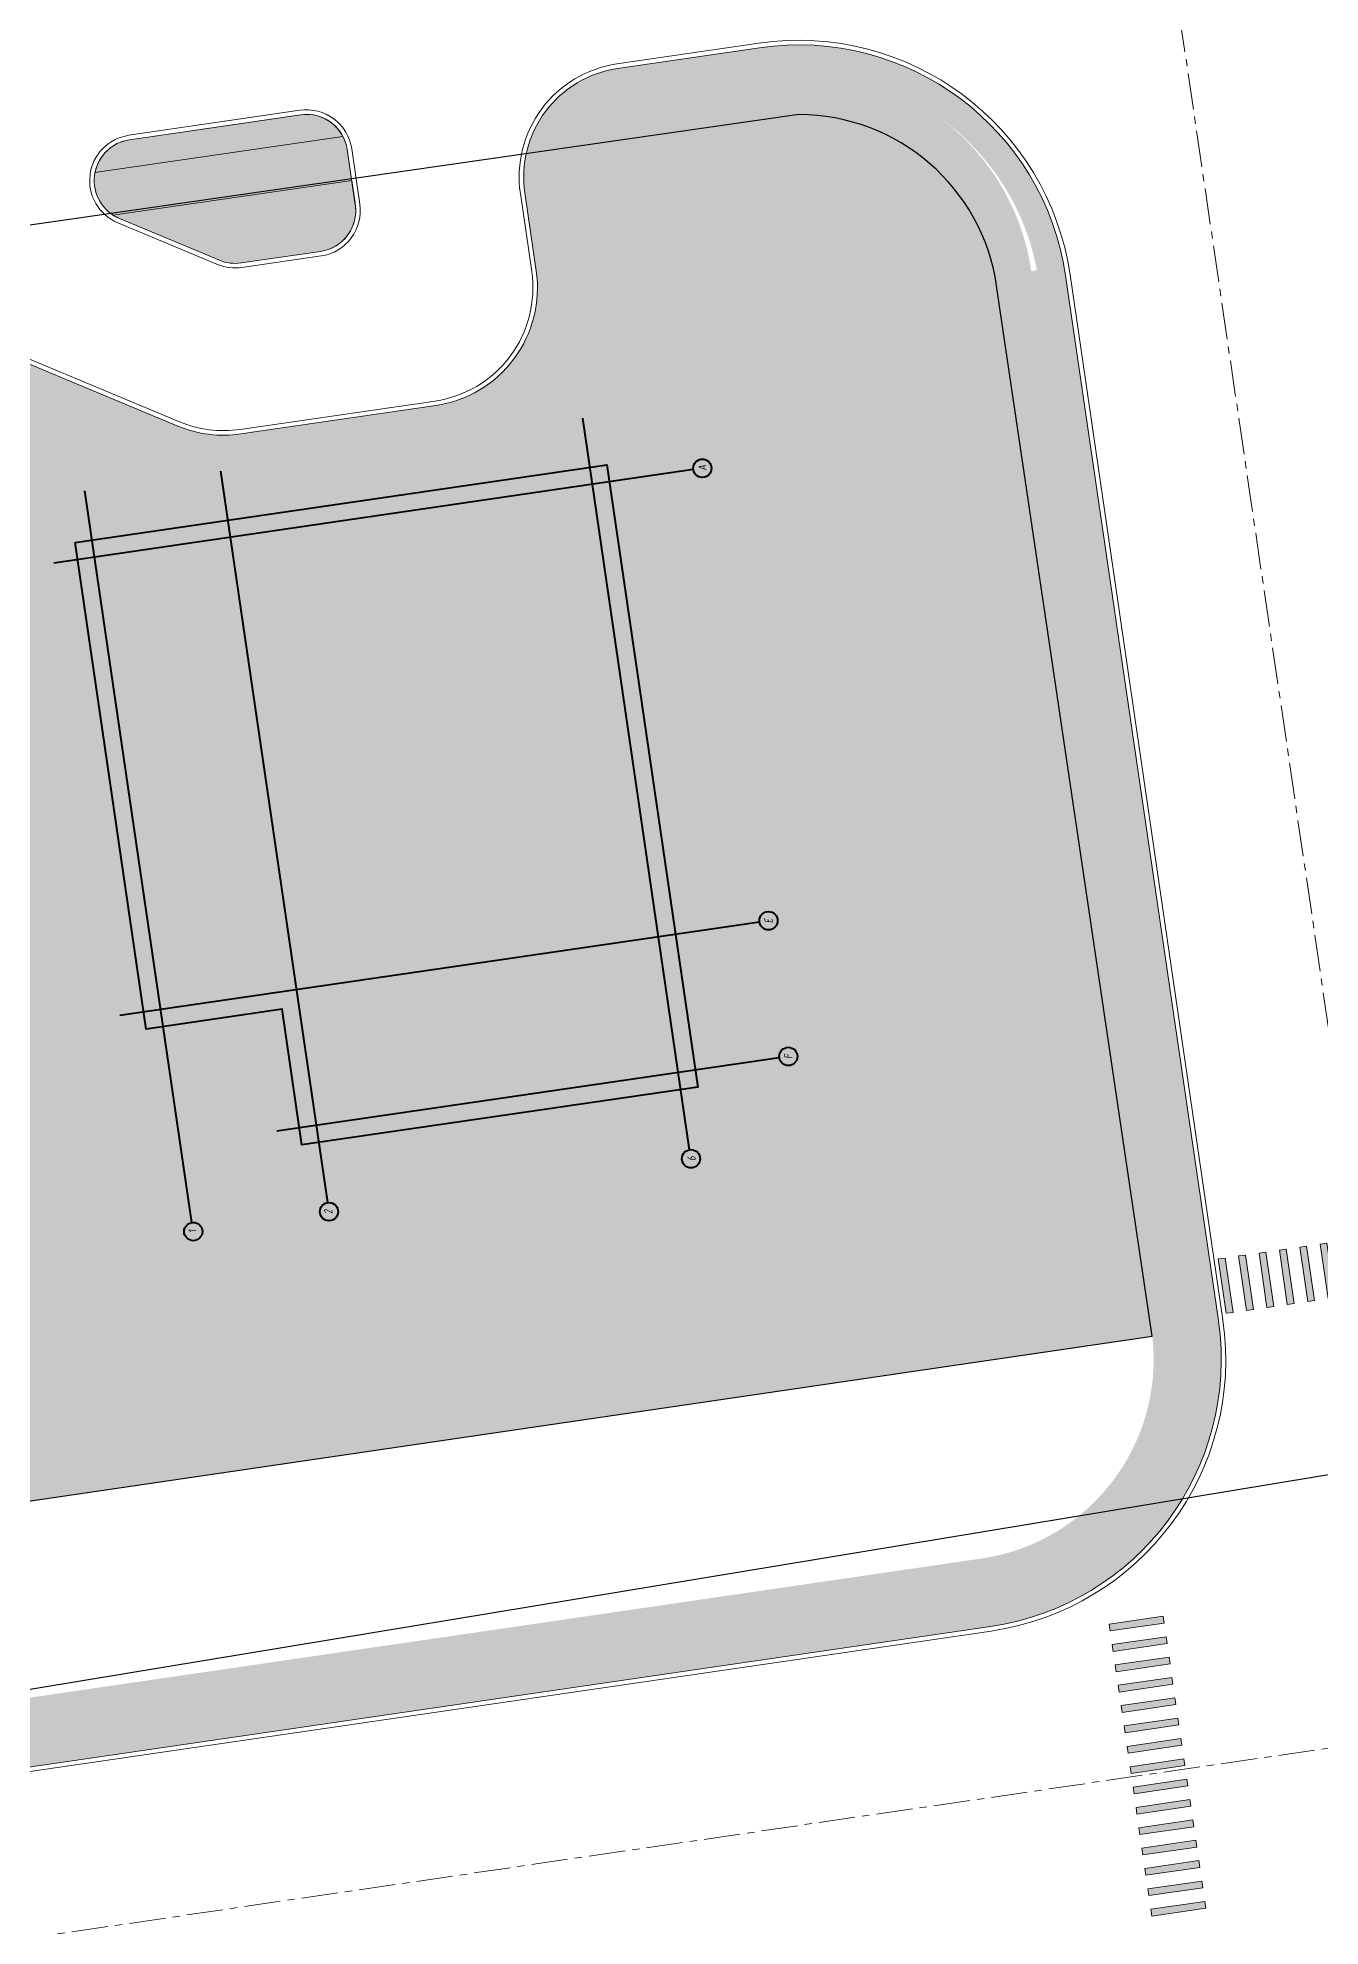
# Model space of a CAD drawing. Header units: metres. Extents: x 2 to 659295185, y -28 to 1124222152.
# Drawn here: x 656754.8 to 656810.8, y 1124377.1 to 1124459.7 of the extents above; entities that cross this region are included whole.
import ezdxf

# ---------------------------------------------------------------- set-up
doc = ezdxf.new("R2010")
doc.units = ezdxf.units.M
doc.header["$MEASUREMENT"] = 0
doc.linetypes.add('CENTER', pattern=[50.8, 31.75, -6.35, 6.35, -6.35])
for name, color, linetype, lineweight in [("a''brocal", 220, 'CONTINUOUS', 15), ('Ambulatorio', 7, 'CONTINUOUS', 40), ('area verde', 76, 'CONTINUOUS', 13), ('eje vial', 1, 'CENTER', 15), ('paso peatonal', 252, 'CONTINUOUS', 5)]:
    doc.layers.add(name, color=color, linetype=linetype, lineweight=lineweight)
doc.layers.add('AREA ACERA', color=7, linetype='CONTINUOUS', lineweight=15, true_color=0xfbe193)
doc.layers.add('CANAL', color=5, linetype='CONTINUOUS')
doc.layers.add('Parcelas', color=140, linetype='CONTINUOUS')
doc.styles.add('100', font='txt.shx', dxfattribs={"width": 0.8, "oblique": 15, "height": 250})
doc.linetypes.add('FENCELINE2', pattern='A,0.25,-0.1,[132,ltypeshp.shx,S=0.1,R=0,X=-0.1,Y=0],-0.1,1', length=1.45)

# ---------------------------------------------------------------- blocks, each defined once
blk = doc.blocks.new('wq')
at = {"layer": 'Ambulatorio'}
blk.add_hatch(color=9, dxfattribs=at).paths.add_polyline_path([(-25889.419, 7334.395), (-25889.419, 7310.895), (-25916.919, 7310.895), (-25916.919, 7328.395), (-25910.919, 7328.395), (-25910.919, 7334.395)])
at = {"layer": 'Ambulatorio', "ltscale": 70}
for p, q in [((-25910.169, 7307.185), (-25910.169, 7335.452)), ((-25890.169, 7307.185), (-25890.169, 7335.452)), ((-25919.581, 7333.645), (-25887.243, 7333.645)), ((-25916.169, 7307.185), (-25916.169, 7329.389)), ((-25919.581, 7327.645), (-25887.243, 7327.645)), ((-25919.581, 7311.645), (-25887.243, 7311.646))]:
    blk.add_line(p, q, dxfattribs=at)
at = {"layer": 'Ambulatorio'}
blk.add_lwpolyline([(-25889.419, 7334.395), (-25889.419, 7310.895), (-25916.919, 7310.895), (-25916.919, 7328.395), (-25910.919, 7328.395), (-25910.919, 7334.395)], close=True, dxfattribs=at)
at = {"layer": 'Ambulatorio', "linetype": 'Continuous'}
for centre in [(-25919.981, 7333.645), (-25919.981, 7327.645), (-25919.981, 7311.645)]:
    blk.add_circle(centre, 0.4, dxfattribs=at)
at = {"layer": 'Ambulatorio', "linetype": 'Continuous', "ltscale": 0.01}
for centre in [(-25916.169, 7306.785), (-25910.169, 7306.785), (-25890.169, 7306.785)]:
    blk.add_circle(centre, 0.4, dxfattribs=at)
at = {"layer": 'Ambulatorio', "lineweight": 25, "style": '100', "oblique": 15, "width": 0.8}
for s, p in [('1', (-25920.062, 7333.499)), ('2', (-25920.105, 7327.499)), ('F', (-25916.302, 7306.603)), ('E', (-25910.302, 7306.603)), ('A', (-25890.302, 7306.603))]:
    blk.add_text(s, height=0.35, dxfattribs=at).set_placement(p)
blk.add_text('6', height=0.35, rotation=0.00126, dxfattribs=at).set_placement((-25920.105, 7311.441))
blk = doc.blocks.new('A$C4697039A')
at = {"layer": 'paso peatonal', "linetype": 'Continuous'}
for points in [[(-0.035, 0.242), (-2.391, -0.102), (-2.348, -0.399), (0.008, -0.055)], [(0.095, -0.648), (-2.261, -0.993), (-2.217, -1.29), (0.138, -0.945)], [(0.225, -1.539), (-2.131, -1.883), (-2.087, -2.18), (0.268, -1.836)], [(0.355, -2.429), (-2, -2.774), (-1.957, -3.071), (0.399, -2.726)], [(0.485, -3.32), (-1.87, -3.664), (-1.827, -3.961), (0.529, -3.617)], [(0.616, -4.21), (-1.74, -4.555), (-1.697, -4.852), (0.659, -4.507)], [(0.746, -5.101), (-1.61, -5.445), (-1.566, -5.742), (0.789, -5.398)], [(0.876, -5.991), (-1.48, -6.336), (-1.436, -6.633), (0.919, -6.288)], [(1.006, -6.882), (-1.349, -7.226), (-1.306, -7.523), (1.05, -7.179)], [(1.136, -7.772), (-1.219, -8.117), (-1.176, -8.414), (1.18, -8.069)], [(1.267, -8.663), (-1.089, -9.007), (-1.046, -9.304), (1.31, -8.96)], [(1.397, -9.553), (-0.959, -9.898), (-0.915, -10.195), (1.44, -9.85)], [(1.527, -10.444), (-0.829, -10.788), (-0.785, -11.085), (1.57, -10.741)], [(1.657, -11.335), (-0.698, -11.679), (-0.655, -11.976), (1.701, -11.631)], [(1.787, -12.225), (-0.568, -12.569), (-0.525, -12.866), (1.831, -12.522)]]:
    blk.add_hatch(color=256, dxfattribs=at).paths.add_polyline_path(points)
at = {"layer": 'paso peatonal', "linetype": 'Continuous', "flags": 128}
for points in [[(-0.035, 0.242), (-2.391, -0.102), (-2.348, -0.399), (0.008, -0.055), (-0.035, 0.242)], [(0.095, -0.648), (-2.261, -0.993), (-2.217, -1.29), (0.138, -0.945), (0.095, -0.648)], [(0.225, -1.539), (-2.131, -1.883), (-2.087, -2.18), (0.268, -1.836), (0.225, -1.539)], [(0.355, -2.429), (-2, -2.774), (-1.957, -3.071), (0.399, -2.726), (0.355, -2.429)], [(0.485, -3.32), (-1.87, -3.664), (-1.827, -3.961), (0.529, -3.617), (0.485, -3.32)], [(0.616, -4.21), (-1.74, -4.555), (-1.697, -4.852), (0.659, -4.507), (0.616, -4.21)], [(0.746, -5.101), (-1.61, -5.445), (-1.566, -5.742), (0.789, -5.398), (0.746, -5.101)], [(0.876, -5.991), (-1.48, -6.336), (-1.436, -6.633), (0.919, -6.288), (0.876, -5.991)], [(1.006, -6.882), (-1.349, -7.226), (-1.306, -7.523), (1.05, -7.179), (1.006, -6.882)], [(1.136, -7.772), (-1.219, -8.117), (-1.176, -8.414), (1.18, -8.069), (1.136, -7.772)], [(1.267, -8.663), (-1.089, -9.007), (-1.046, -9.304), (1.31, -8.96), (1.267, -8.663)], [(1.397, -9.553), (-0.959, -9.898), (-0.915, -10.195), (1.44, -9.85), (1.397, -9.553)], [(1.527, -10.444), (-0.829, -10.788), (-0.785, -11.085), (1.57, -10.741), (1.527, -10.444)], [(1.657, -11.335), (-0.698, -11.679), (-0.655, -11.976), (1.701, -11.631), (1.657, -11.335)], [(1.787, -12.225), (-0.568, -12.569), (-0.525, -12.866), (1.831, -12.522), (1.787, -12.225)]]:
    blk.add_lwpolyline(points, dxfattribs=at)
blk = doc.blocks.new('A$C44415FC2')
at = {"layer": 'paso peatonal', "linetype": 'Continuous'}
for points in [[(6.531, 0.955), (6.183, 3.33), (5.886, 3.289), (6.234, 0.911)], [(7.421, 1.085), (7.074, 3.461), (6.777, 3.419), (7.124, 1.042)], [(8.312, 1.215), (7.964, 3.591), (7.667, 3.549), (8.015, 1.172)], [(9.202, 1.345), (8.855, 3.721), (8.558, 3.679), (8.905, 1.302)], [(10.093, 1.476), (9.745, 3.851), (9.448, 3.81), (9.796, 1.432)], [(10.983, 1.606), (10.636, 3.981), (10.339, 3.94), (10.686, 1.562)], [(11.874, 1.736), (11.526, 4.112), (11.229, 4.07), (11.577, 1.693)], [(1.187, 0.174), (0.84, 2.549), (0.543, 2.508), (0.891, 0.13)], [(2.078, 0.304), (1.731, 2.679), (1.433, 2.638), (1.781, 0.26)], [(2.968, 0.434), (2.621, 2.81), (2.324, 2.768), (2.672, 0.391)], [(3.859, 0.564), (3.512, 2.94), (3.215, 2.898), (3.562, 0.521)], [(4.749, 0.696), (4.402, 3.072), (4.105, 3.03), (4.452, 0.653)], [(5.64, 0.826), (5.292, 3.202), (4.995, 3.16), (5.343, 0.783)], [(0.297, 0.043), (-0.05, 2.419), (-0.348, 2.377), (0, 0)]]:
    blk.add_hatch(color=256, dxfattribs=at).paths.add_polyline_path(points)
at = {"layer": 'paso peatonal', "linetype": 'Continuous', "flags": 128}
for points in [[(6.531, 0.955), (6.183, 3.33), (5.886, 3.289), (6.234, 0.911), (6.531, 0.955)], [(7.421, 1.085), (7.074, 3.461), (6.777, 3.419), (7.124, 1.042), (7.421, 1.085)], [(8.312, 1.215), (7.964, 3.591), (7.667, 3.549), (8.015, 1.172), (8.312, 1.215)], [(9.202, 1.345), (8.855, 3.721), (8.558, 3.679), (8.905, 1.302), (9.202, 1.345)], [(10.093, 1.476), (9.745, 3.851), (9.448, 3.81), (9.796, 1.432), (10.093, 1.476)], [(10.983, 1.606), (10.636, 3.981), (10.339, 3.94), (10.686, 1.562), (10.983, 1.606)], [(11.874, 1.736), (11.526, 4.112), (11.229, 4.07), (11.577, 1.693), (11.874, 1.736)], [(1.187, 0.174), (0.84, 2.549), (0.543, 2.508), (0.891, 0.13), (1.187, 0.174)], [(2.078, 0.304), (1.731, 2.679), (1.433, 2.638), (1.781, 0.26), (2.078, 0.304)], [(2.968, 0.434), (2.621, 2.81), (2.324, 2.768), (2.672, 0.391), (2.968, 0.434)], [(3.859, 0.564), (3.512, 2.94), (3.215, 2.898), (3.562, 0.521), (3.859, 0.564)], [(4.749, 0.696), (4.402, 3.072), (4.105, 3.03), (4.452, 0.653), (4.749, 0.696)], [(5.64, 0.826), (5.292, 3.202), (4.995, 3.16), (5.343, 0.783), (5.64, 0.826)], [(0.297, 0.043), (-0.05, 2.419), (-0.348, 2.377), (0, 0), (0.297, 0.043)]]:
    blk.add_lwpolyline(points, dxfattribs=at)

msp = doc.modelspace()

# ---------------------------------------------------------------- hatches: boundary and pattern name
at = {"layer": 'AREA ACERA'}
h = msp.add_hatch(color=256, dxfattribs=at)
h.dxf.hatch_style = 1
edge = h.paths.add_edge_path()
edge.add_line((656798.208, 1124449.4474), (656799.6419, 1124449.657))
edge.add_line((656799.6419, 1124449.657), (656799.7083, 1124449.2525))
edge.add_line((656799.7083, 1124449.2525), (656800.0829, 1124446.6896))
edge.add_line((656800.0829, 1124446.6896), (656798.8956, 1124446.516))
edge.add_line((656798.8956, 1124446.516), (656804.7688, 1124406.3422))
edge.add_line((656804.7688, 1124406.3422), (656805.9562, 1124406.5158))
edge.add_line((656805.9562, 1124406.5158), (656806.3901, 1124403.5478))
edge.add_line((656806.3901, 1124403.5478), (656805.2027, 1124403.3742))
edge.add_arc((656794.7142, 1124401.8408), 10.6, -38.570486, 8.317476, ccw=False)
edge.add_line((656803.0017, 1124395.232), (656803.2298, 1124393.6723))
edge.add_arc((656794.7142, 1124401.8408), 11.8, 304.382899, 316.191508, ccw=False)
edge.add_line((656801.3779, 1124392.1025), (656737.2554, 1124382.7279))
edge.add_arc((656739.2976, 1124384.6435), 2.8, 188.317629, 223.167533, ccw=False)
edge.add_line((656736.527, 1124384.2384), (656736.4982, 1124384.4356))
edge.add_line((656736.4982, 1124384.4356), (656796.0311, 1124393.1399))
edge.add_arc((656794.758, 1124401.8475), 8.8001, 278.31832, 366.289258)
edge.add_line((656803.5051, 1124402.8115), (656796.6896, 1124448.8268))
edge.add_arc((656788.0337, 1124447.5448), 8.7504, 8.425018, 89.97848)
edge.add_line((656788.037, 1124456.2952), (656776.1169, 1124454.5813))
edge.add_arc((656780.8077, 1124453.5634), 4.8, 139.726386, 167.756396, ccw=False)
edge.add_line((656777.1455, 1124456.6663), (656783.5746, 1124457.6063))
edge.add_line((656783.5746, 1124457.6063), (656783.401, 1124458.7935))
edge.add_line((656783.401, 1124458.7935), (656786.3694, 1124459.2274))
edge.add_line((656786.3694, 1124459.2274), (656786.543, 1124458.04))
edge.add_arc((656788.1347, 1124447.9864), 10.1788, 8.252229, 98.996097, ccw=False)
h = msp.add_hatch(color=256, dxfattribs=at)
h.dxf.hatch_style = 1
h.paths.add_polyline_path([(656762.8538, 1124440.3929), (656762.8026, 1124440.3854), (656763.0709, 1124438.5502), (656763.1217, 1124438.5577)], flags=17)
h.paths.add_polyline_path([(656762.8026, 1124440.3854), (656756.8657, 1124439.5173), (656757.134, 1124437.6823), (656763.0709, 1124438.5502)], flags=17)
h.paths.add_polyline_path([(656756.8657, 1124439.5173), (656749.8184, 1124438.4869), (656750.7812, 1124431.9024), (656757.0863, 1124432.8242), (656756.3919, 1124437.5738), (656757.134, 1124437.6823)], flags=17)
h.paths.add_polyline_path([(656760.2441, 1124416.4084), (656759.502, 1124416.3), (656759.3935, 1124417.0421), (656758.7998, 1124416.9553), (656758.9951, 1124415.6195), (656760.3309, 1124415.8148)], flags=17)
h.paths.add_polyline_path([(656765.4389, 1124417.1679), (656760.2441, 1124416.4084), (656760.3309, 1124415.8148), (656764.932, 1124416.4874), (656765.6047, 1124411.8863), (656766.1984, 1124411.9731)], flags=17)
h.paths.add_polyline_path([(656767.049, 1124411.3395), (656766.3069, 1124411.231), (656766.1984, 1124411.9731), (656765.6047, 1124411.8863), (656765.8, 1124410.5505), (656767.1358, 1124410.7458)], flags=17)
h.paths.add_polyline_path([(656782.8807, 1124413.654), (656767.049, 1124411.3395), (656767.1358, 1124410.7458), (656782.9675, 1124413.0603)], flags=17)
h.paths.add_polyline_path([(656784.1089, 1124414.5916), (656783.5143, 1124414.5046), (656783.6228, 1124413.7625), (656782.8807, 1124413.654), (656782.9675, 1124413.0603), (656784.3033, 1124413.2556)], flags=17)
h.paths.add_polyline_path([(656783.2453, 1124420.5291), (656782.6464, 1124420.4415), (656783.5143, 1124414.5046), (656784.1089, 1124414.5916)], flags=17)
h.paths.add_polyline_path([(656780.3664, 1124440.3208), (656779.7532, 1124440.2312), (656782.6464, 1124420.4415), (656783.2453, 1124420.5291)], flags=17)
h.paths.add_polyline_path([(656803.4083, 1124402.8587), (656803.4962, 1124402.8716), (656796.6908, 1124448.8186)])
edge = h.paths.add_edge_path()
edge.add_line((656736.4674, 1124393.0209), (656756.0475, 1124395.8855))
edge.add_line((656756.0475, 1124395.8855), (656751.0416, 1124430.1213))
edge.add_line((656751.0416, 1124430.1213), (656756.7529, 1124430.9564))
edge.add_line((656756.7529, 1124430.9564), (656758.7998, 1124416.9553))
edge.add_line((656758.7998, 1124416.9553), (656759.3935, 1124417.0421))
edge.add_line((656759.3935, 1124417.0421), (656757.0863, 1124432.8242))
edge.add_line((656757.0863, 1124432.8242), (656750.7812, 1124431.9024))
edge.add_line((656750.7812, 1124431.9024), (656749.8184, 1124438.4869))
edge.add_line((656749.8184, 1124438.4869), (656762.8538, 1124440.3929))
edge.add_line((656762.8538, 1124440.3929), (656763.1217, 1124438.5577))
edge.add_line((656763.1217, 1124438.5577), (656779.6447, 1124440.9733))
edge.add_line((656779.6447, 1124440.9733), (656779.7532, 1124440.2312))
edge.add_line((656779.7532, 1124440.2312), (656780.3664, 1124440.3208))
edge.add_line((656780.3664, 1124440.3208), (656778.3916, 1124453.8964))
edge.add_arc((656779.3812, 1124454.0404), 1, 98.181703, 188.276246, ccw=False)
edge.add_line((656779.2389, 1124455.0302), (656776.1169, 1124454.5813))
edge.add_arc((656780.8077, 1124453.5634), 4.8, 167.756396, 188.317245)
edge.add_line((656776.0582, 1124452.8691), (656776.5553, 1124449.4688))
edge.add_arc((656771.41, 1124448.7166), 5.2, -81.694402, 8.317245, ccw=False)
edge.add_line((656772.1612, 1124443.5711), (656763.634, 1124442.3263))
edge.add_arc((656762.8828, 1124447.4718), 5.2, 247.344272, 278.305598, ccw=False)
edge.add_line((656760.8798, 1124442.673), (656750.8218, 1124446.8712))
edge.add_arc((656748.9729, 1124442.4416), 4.8, 67.344272, 98.318767)
edge.add_line((656748.2785, 1124447.1911), (656742.6032, 1124446.3613))
edge.add_arc((656742.719, 1124445.5697), 0.8, 98.318767, 188.317243)
edge.add_line((656741.9274, 1124445.454), (656741.984, 1124445.0665))
edge.add_line((656741.984, 1124445.0665), (656746.9315, 1124445.7899))
edge.add_line((656746.9315, 1124445.7899), (656749.1259, 1124430.782))
edge.add_line((656749.1259, 1124430.782), (656749.1259, 1124430.782))
edge.add_line((656749.1259, 1124430.782), (656753.8617, 1124398.3939))
edge.add_line((656753.8617, 1124398.3939), (656748.9144, 1124397.6705))
edge.add_line((656748.9144, 1124397.6705), (656749.2761, 1124395.1969))
edge.add_line((656749.2761, 1124395.1969), (656742.9432, 1124394.2709))
edge.add_line((656742.9432, 1124394.2709), (656742.5816, 1124396.7446))
edge.add_line((656742.5816, 1124396.7446), (656737.6342, 1124396.0213))
edge.add_line((656737.6342, 1124396.0213), (656730.3429, 1124445.8911))
edge.add_line((656730.3429, 1124445.8911), (656735.2907, 1124446.6145))
edge.add_line((656735.2907, 1124446.6145), (656734.9592, 1124448.8821))
edge.add_arc((656732.1886, 1124448.477), 2.8, 8.317432, 43.165321)
edge.add_line((656734.2309, 1124450.3925), (656727.5062, 1124449.4094))
edge.add_arc((656730.0113, 1124448.1587), 2.8, 153.469705, 188.318083)
edge.add_line((656727.2408, 1124447.7537), (656727.2701, 1124447.5533))
edge.add_line((656727.2701, 1124447.5533), (656728.4574, 1124447.727))
edge.add_line((656728.4574, 1124447.727), (656736.4561, 1124393.0192))
edge.add_line((656736.4561, 1124393.0192), (656736.4674, 1124393.0209))
h = msp.add_hatch(color=256, dxfattribs=at)
h.dxf.hatch_style = 1
h.paths.add_polyline_path([(656768.291, 1124454.7654, 0.085058), (656768.1027, 1124455.3435), (656757.2578, 1124453.7581, 0.3060147), (656758.0418, 1124451.9022), (656768.4888, 1124453.4123)])
at = {"layer": 'area verde'}
h = msp.add_hatch(color=256, dxfattribs=at)
h.dxf.hatch_style = 1
h.paths.add_polyline_path([(656783.401, 1124458.7935), (656780.1134, 1124458.3129, 0.1826758), (656777.1455, 1124456.6663), (656783.5746, 1124457.6063)])
h.paths.add_polyline_path([(656786.3694, 1124459.2274), (656786.543, 1124458.04, -0.1945031), (656793.9775, 1124456.3212, -0.2005097), (656798.4537, 1124449.4833), (656799.6419, 1124449.657, 0.4029867)])
h.paths.add_polyline_path([(656800.0829, 1124446.6896), (656798.8956, 1124446.516), (656804.7688, 1124406.3422), (656805.9562, 1124406.5158)])
h.paths.add_polyline_path([(656806.391, 1124403.5412, 0.0001401), (656806.3901, 1124403.5478), (656805.2027, 1124403.3742, -0.2074903), (656803.0017, 1124395.232), (656803.2298, 1124393.6723, 0.2312995)])
h.paths.add_polyline_path([(656801.3779, 1124392.1025), (656737.2554, 1124382.7279, 0.2453927), (656739.7026, 1124381.8729), (656796.4212, 1124390.1649, 0.1142247)])
h = msp.add_hatch(color=256, dxfattribs=at)
h.dxf.hatch_style = 1
edge = h.paths.add_edge_path()
edge.add_line((656778.3916, 1124453.8964), (656784.3033, 1124413.2556))
edge.add_line((656784.3033, 1124413.2556), (656765.8, 1124410.5505))
edge.add_line((656765.8, 1124410.5505), (656764.932, 1124416.4874))
edge.add_line((656764.932, 1124416.4874), (656758.9951, 1124415.6195))
edge.add_line((656758.9951, 1124415.6195), (656756.7529, 1124430.9564))
edge.add_line((656756.7529, 1124430.9564), (656751.0416, 1124430.1213))
edge.add_line((656751.0416, 1124430.1213), (656756.0475, 1124395.8855))
edge.add_line((656756.0475, 1124395.8855), (656803.4083, 1124402.8586))
edge.add_line((656803.4083, 1124402.8586), (656796.6921, 1124448.8103))
edge.add_arc((656788.0337, 1124447.5448), 8.7504, 8.315418, 89.97848)
edge.add_line((656788.037, 1124456.2952), (656779.2389, 1124455.0302))
edge.add_arc((656779.3812, 1124454.0404), 1, 98.181704, 188.276246)
h = msp.add_hatch(color=256, dxfattribs=at)
h.dxf.hatch_style = 1
edge = h.paths.add_edge_path()
edge.add_arc((656766.5099, 1124454.505), 1.8, 27.764467, 98.167828)
edge.add_line((656766.2542, 1124456.2868), (656762.9759, 1124455.8075))
edge.add_line((656762.9759, 1124455.8075), (656758.7682, 1124455.1924))
edge.add_arc((656759.024, 1124453.4106), 1.8, 98.168711, 168.870881)
edge.add_line((656757.2578, 1124453.7581), (656768.1027, 1124455.3435))
edge = h.paths.add_edge_path()
edge.add_line((656758.0418, 1124451.9022), (656768.4888, 1124453.4123))
edge.add_line((656768.4888, 1124453.4123), (656768.6309, 1124452.4401))
edge.add_arc((656766.8604, 1124452.0981), 1.8033, -81.757292, 10.933427, ccw=False)
edge.add_line((656767.1189, 1124450.3135), (656763.6501, 1124449.8071))
edge.add_arc((656763.3893, 1124451.5817), 1.7937, 247.288462, 278.361408, ccw=False)
edge.add_line((656762.6968, 1124449.9271), (656758.3306, 1124451.7495))
edge.add_arc((656759.024, 1124453.4106), 1.8, 236.930567, 247.344272, ccw=False)

# ---------------------------------------------------------------- linework, layer by layer
at = {"layer": "a''brocal", "elevation": 433.2399}
for points in [[(656739.7028, 1124381.8728), (656796.4212, 1124390.1649, 0.4140485), (656806.391, 1124403.5412, 0.0001401), (656806.3901, 1124403.5478), (656799.7083, 1124449.2525, 0.4142125), (656786.3259, 1124459.2211), (656780.1134, 1124458.3129, 0.4142136), (656776.0582, 1124452.8691), (656776.5553, 1124449.4688, -0.4142731), (656772.1612, 1124443.5711), (656763.634, 1124442.3263, -0.1359222), (656760.8798, 1124442.673), (656750.8218, 1124446.8712, 0.1359807)], [(656739.7317, 1124381.6749), (656796.4501, 1124389.967, 0.4140485), (656806.5889, 1124403.5701, 0.0001401), (656806.588, 1124403.5767), (656799.9062, 1124449.2814), (656799.9062, 1124449.2814), (656799.9062, 1124449.2814, 0.4142125), (656786.2969, 1124459.419), (656780.0845, 1124458.5108), (656780.0845, 1124458.5108, 0.4142136), (656775.8603, 1124452.8401), (656776.3574, 1124449.4399, -0.4142731), (656772.1323, 1124443.769), (656763.6051, 1124442.5242, -0.1359222), (656760.9569, 1124442.8576), (656750.8989, 1124447.0558, 0.1359807)], [(656766.2206, 1124456.484), (656758.7347, 1124455.3896, 0.7606038), (656758.2536, 1124451.565), (656762.6197, 1124449.7425, 0.1359222), (656763.679, 1124449.6092), (656767.1511, 1124450.1161, 0.4142731), (656768.8412, 1124452.3844), (656768.4889, 1124454.7943, 0.4142136), (656766.2206, 1124456.484), (656762.9423, 1124456.0047)]]:
    msp.add_lwpolyline(points, format="xyb", dxfattribs=at)
msp.add_lwpolyline([(656762.9712, 1124455.8068), (656758.7636, 1124455.1917, 0.7606038), (656758.3306, 1124451.7495), (656762.6968, 1124449.9271, 0.1359222), (656763.6501, 1124449.8071), (656767.1222, 1124450.314, 0.4142731), (656768.6433, 1124452.3555), (656768.291, 1124454.7654, 0.4142136), (656766.2495, 1124456.2861)], format="xyb", close=True, dxfattribs=at)
at = {"layer": 'area verde', "elevation": 433.2399}
for points in [[(656768.1027, 1124455.3435, 0.3172348), (656766.2542, 1124456.2868), (656762.9759, 1124455.8075), (656758.7682, 1124455.1924, 0.3186704), (656757.2578, 1124453.7581)], [(656758.0418, 1124451.9022), (656768.4888, 1124453.4123), (656768.6309, 1124452.4401, -0.4280362), (656767.1189, 1124450.3135), (656763.6501, 1124449.8071, -0.1364182), (656762.6968, 1124449.9271), (656758.3306, 1124451.7495, -0.0454697)]]:
    msp.add_lwpolyline(points, format="xyb", close=True, dxfattribs=at)
at = {"layer": 'CANAL', "linetype": 'Continuous', "elevation": -3.4908}
msp.add_lwpolyline([(656749.472, 1124386.6045), (656821.4385, 1124398.506), (656918.7425, 1124412.125), (657050.6935, 1124432.404)], dxfattribs=at)
msp.add_lwpolyline([(656749.472, 1124386.6045), (656821.4385, 1124398.506), (656918.7425, 1124412.125), (657050.6935, 1124432.404)], dxfattribs=at)
at = {"layer": 'eje vial', "ltscale": 0.05, "elevation": 433.2399, "flags": 128}
for points in [[(656781.4132, 1124618.9251), (656815.9859, 1124383.8438)], [(657765.647, 1124524.3873), (656638.0305, 1124359.5301)]]:
    msp.add_lwpolyline(points, dxfattribs=at)
at = {"layer": 'Parcelas', "color": 1, "linetype": 'FENCELINE2', "lineweight": 30, "ltscale": 1.8, "elevation": 433.2399}
msp.add_lwpolyline([(656728.4693, 1124447.7307), (656736.4674, 1124393.0209), (656803.4962, 1124402.8716), (656796.6921, 1124448.8103, 0.3722099), (656788.037, 1124456.2952)], format="xyb", close=True, dxfattribs=at)

# ---------------------------------------------------------------- block references
at = {"layer": 'Ambulatorio', "rotation": 98.31745174894502}
msp.add_blockref('wq', (660268.5411, 1151115.6582, 433.2399), dxfattribs=at)
at = {"layer": 'paso peatonal', "linetype": 'Continuous', "lineweight": 0}
for name, p in [('A$C44415FC2', (656806.7333, 1124403.8643, 433.2399)), ('A$C4697039A', (656804.006, 1124390.3696, 433.2399))]:
    msp.add_blockref(name, p, dxfattribs=at)

doc.saveas('drawing.dxf')
